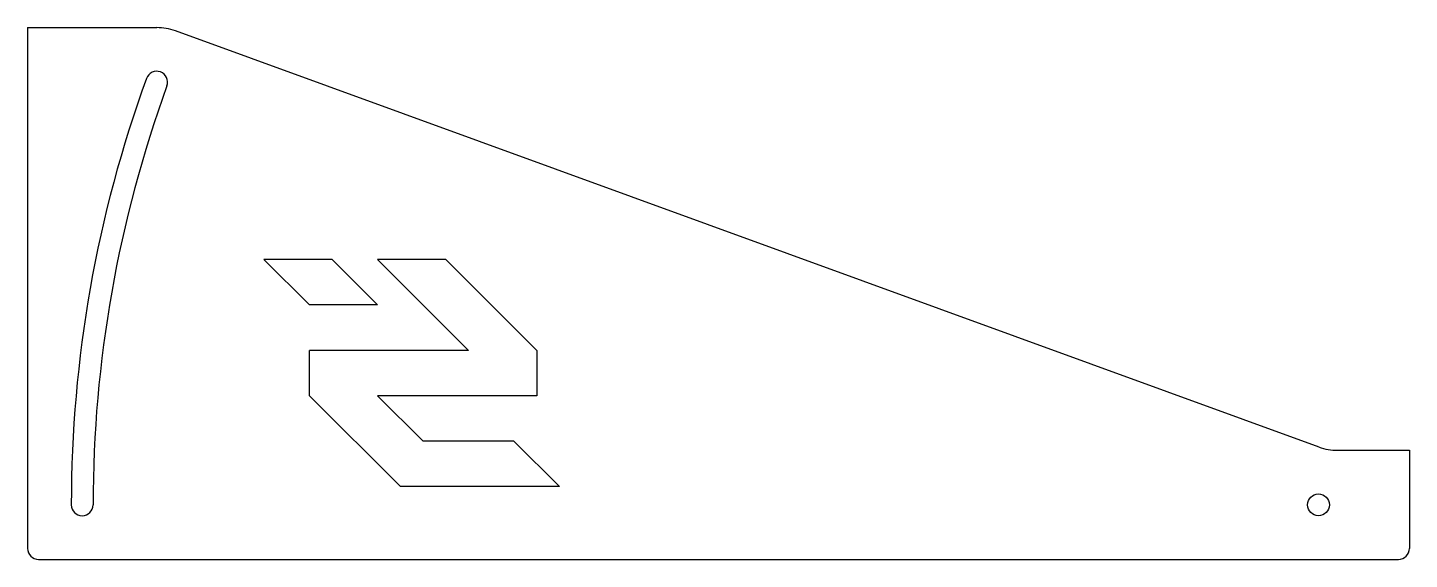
# Model space of a CAD drawing. Header units: millimetres. Extents: x -185 to 195, y -73 to 73.
import ezdxf

# ---------------------------------------------------------------- set-up
doc = ezdxf.new("R2010")
doc.units = ezdxf.units.MM

msp = doc.modelspace()

# ---------------------------------------------------------------- linework, layer by layer
at = {"color": 7, "linetype": 'Continuous', "lineweight": 25}
for p, q in [((-185, 73.14), (-185, -70.14)), ((-185, 73.14), (-149.5, 73.14)), ((170.16, -42.24), (-144.37, 72.24)), ((-107.5, -3.14), (-120, 9.36)), ((-101.25, 9.36), (-120, 9.36)), ((-88.75, -3.14), (-101.25, 9.36)), ((-70, 9.36), (-88.75, 9.36)), ((-63.75, -15.64), (-88.75, 9.36)), ((-45, -15.64), (-70, 9.36)), ((-88.75, -3.14), (-107.5, -3.14)), ((-63.75, -15.64), (-107.5, -15.64)), ((-107.5, -28.14), (-107.5, -15.64)), ((-45, -15.64), (-45, -28.14)), ((-82.5, -53.14), (-107.5, -28.14)), ((-76.25, -40.64), (-88.75, -28.14)), ((-45, -28.14), (-88.75, -28.14)), ((-51.25, -40.64), (-76.25, -40.64)), ((-51.25, -40.64), (-38.75, -53.14)), ((175.29, -43.14), (195, -43.14)), ((195, -43.14), (195, -70.14)), ((-38.75, -53.14), (-82.5, -53.14)), ((-182, -73.14), (192, -73.14))]:
    msp.add_line(p, q, dxfattribs=at)
msp.add_circle((170, -58.14), 3, dxfattribs=at)
for centre, radius, start, end in [((-149.5, 58.14), 15, 70, 90), ((-149.5, 58.14), 3, 340, 160), ((170, -58.14), 343, 160, 180), ((170, -58.14), 337, 160, 180), ((175.29, -28.14), 15, 250, 270), ((-170, -58.14), 3, 180, 0), ((-182, -70.14), 3, 180, 270), ((192, -70.14), 3, 270, 0)]:
    msp.add_arc(centre, radius, start, end, dxfattribs=at)

doc.saveas('drawing.dxf')
